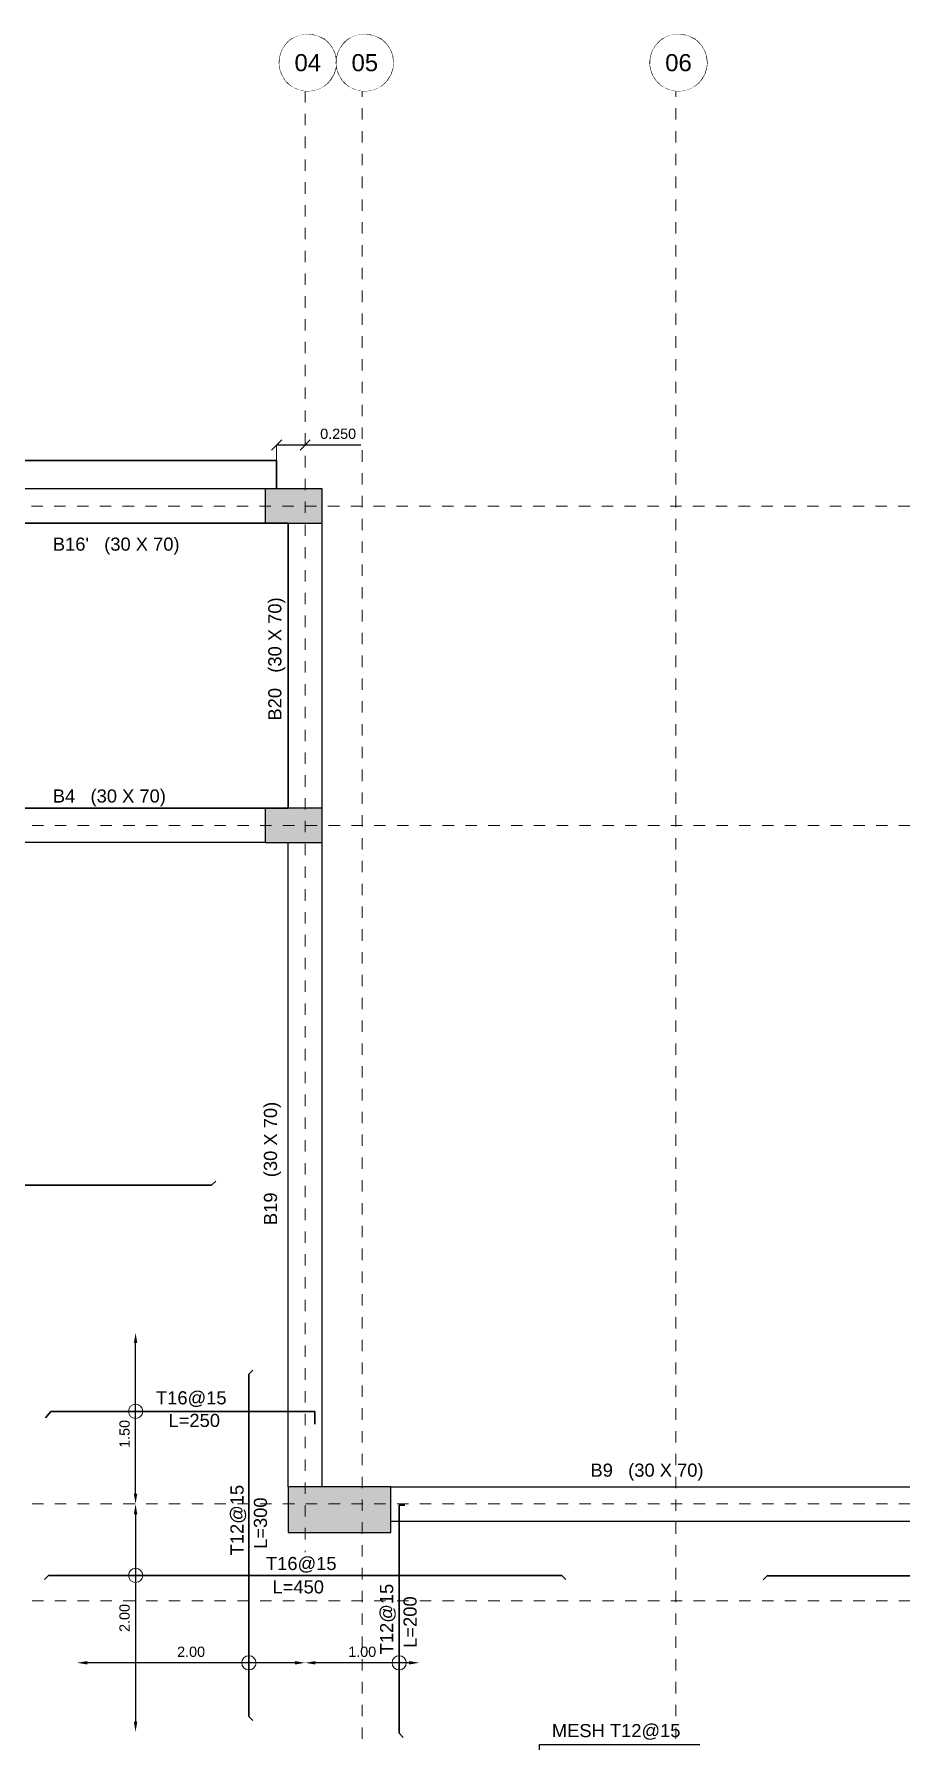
# Model space of a CAD drawing. Header units: inches. Extents: x -11.3 to 31.2, y -1.9 to 32.
# Drawn here: x 8.62 to 16.22, y 17.02 to 31.99 of the extents above; entities that cross this region are included whole.
import ezdxf
from ezdxf import colors
from ezdxf.entities.mleader import LeaderData, LeaderLine
from ezdxf.enums import TextEntityAlignment as Align
from ezdxf.math import Vec2, Vec3

# ---------------------------------------------------------------- set-up
doc = ezdxf.new("R2010")
doc.units = ezdxf.units.IN
doc.header["$MEASUREMENT"] = 0
doc.set_wipeout_variables(frame=1)
doc.linetypes.add('AXES-ROOF$0$CENTER2', pattern=[1.125, 0.75, -0.125, 0.125, -0.125])
doc.linetypes.add('AXES-TYP$0$CENTER2', pattern=[1.125, 0.75, -0.125, 0.125, -0.125])
for name, color, linetype, lineweight in [('1ST FLOOR$0$S-ANNO-TEXT', 130, 'Continuous', 13), ('1ST FLOOR$0$S-BEAM-NAME', 2, 'Continuous', 30), ('1ST FLOOR$0$S-BEAM-NAME @ 50', 2, 'Continuous', 30), ('AXES-2ND&3RD$0$S-AXIS-CIRC', 22, 'Continuous', 13), ('AXES-ROOF$0$S-AXIS-PLAN', 20, 'AXES-ROOF$0$CENTER2', 18), ('AXES-TYP$0$S-AXIS-PLAN', 20, 'AXES-TYP$0$CENTER2', 18), ('COL - 1ST$0$S-CONC-PATH', 253, 'Continuous', 5)]:
    doc.layers.add(name, color=color, linetype=linetype, lineweight=lineweight)
for name, color, linetype in [('Beam30X70', 52, 'Continuous'), ('Columns', 4, 'Continuous'), ('Opening', 40, 'Continuous'), ('Slab160', 210, 'Continuous')]:
    doc.layers.add(name, color=color, linetype=linetype)
doc.styles.add('1ST FLOOR$0$DMA-T-S', font='sanss___.ttf', dxfattribs={"height": 0.0023})
doc.styles.add('1ST FLOOR$0$DMA-TXT-DIM', font='sanss___.ttf', dxfattribs={"height": 0.0018})
doc.styles.add('1ST FLOOR$0$Standard', font='arial.ttf')
doc.styles.add('AXES-2ND&3RD$0$DMA-T-S', font='sanss___.ttf', dxfattribs={"height": 0.0023})
doc.dimstyles.new('1ST FLOOR$0$DMA-DIM', dxfattribs={"dimtxt": 0.0018, "dimasz": 0.0018, "dimexe": 0, "dimexo": 0, "dimgap": 0.001, "dimtad": 1, "dimdec": 3, "dimlfac": -1, "dimrnd": 0.001, "dimzin": 1, "dimdsep": 46, "dimtxsty": '1ST FLOOR$0$DMA-TXT-DIM', "dimblk": '1ST FLOOR$0$_Oblique', "dimcen": 0.003, "dimclrd": 256, "dimclre": 256, "dimclrt": 2, "dimadec": 3, "dimazin": 0, "dimtfac": 1, "dimtdec": 3, "dimtofl": 0, "dimtmove": 0, "dimatfit": 3, "dimfxl": 0.05, "dimtolj": 1, "dimtzin": 0, "dimlwe": -1, "dimarcsym": 0})

# ---------------------------------------------------------------- blocks, each defined once
blk = doc.blocks.new('*D182')
at = {"layer": '1ST FLOOR$0$S-ANNO-TEXT', "lineweight": -2, "transparency": 16777216}
blk.add_line((9.513, 19.01), (9.513, 17.19), dxfattribs=at)
at = {"layer": '1ST FLOOR$0$S-ANNO-TEXT', "transparency": 16777216}
for points in [[(9.498, 19.01), (9.528, 19.01), (9.513, 19.1)], [(9.498, 17.19), (9.528, 17.19), (9.513, 17.1)]]:
    blk.add_solid(points, dxfattribs=at)
at = {"layer": 'Defpoints', "color": 0, "transparency": 16777216}
for p in [(9.513, 19.1), (9.513, 17.1), (9.513, 17.1)]:
    blk.add_point(p, dxfattribs=at)
at = {"layer": '1ST FLOOR$0$S-ANNO-TEXT', "transparency": 16777216, "insert": (9.417, 18.1), "char_height": 0.09, "attachment_point": 5, "rotation": 90, "style": '1ST FLOOR$0$DMA-TXT-DIM'}
blk.add_mtext('\\A1;2.00', dxfattribs=at)
blk = doc.blocks.new('*D183')
at = {"layer": '1ST FLOOR$0$S-ANNO-TEXT', "lineweight": -2, "transparency": 16777216}
blk.add_line((9.513, 19.19), (9.513, 20.51), dxfattribs=at)
at = {"layer": '1ST FLOOR$0$S-ANNO-TEXT', "transparency": 16777216}
for points in [[(9.498, 20.51), (9.528, 20.51), (9.513, 20.6)], [(9.498, 19.19), (9.528, 19.19), (9.513, 19.1)]]:
    blk.add_solid(points, dxfattribs=at)
at = {"layer": 'Defpoints', "color": 0, "transparency": 16777216}
for p in [(9.513, 20.6), (9.513, 20.6), (9.513, 19.1)]:
    blk.add_point(p, dxfattribs=at)
at = {"layer": '1ST FLOOR$0$S-ANNO-TEXT', "transparency": 16777216, "insert": (9.417, 19.714), "char_height": 0.09, "attachment_point": 5, "rotation": 90, "style": '1ST FLOOR$0$DMA-TXT-DIM'}
blk.add_mtext('\\A1;1.50', dxfattribs=at)
blk = doc.blocks.new('*D186')
at = {"layer": '1ST FLOOR$0$S-ANNO-TEXT', "lineweight": -2, "transparency": 16777216}
blk.add_line((10.91, 17.707), (9.09, 17.707), dxfattribs=at)
at = {"layer": '1ST FLOOR$0$S-ANNO-TEXT', "transparency": 16777216}
for points in [[(9.09, 17.722), (9.09, 17.692), (9, 17.707)], [(10.91, 17.722), (10.91, 17.692), (11, 17.707)]]:
    blk.add_solid(points, dxfattribs=at)
at = {"layer": 'Defpoints', "color": 0, "transparency": 16777216}
for p in [(9, 17.707), (9, 17.707), (11, 17.707)]:
    blk.add_point(p, dxfattribs=at)
at = {"layer": '1ST FLOOR$0$S-ANNO-TEXT', "transparency": 16777216, "insert": (10, 17.803), "char_height": 0.09, "attachment_point": 5, "style": '1ST FLOOR$0$DMA-TXT-DIM'}
blk.add_mtext('\\A1;2.00', dxfattribs=at)
blk = doc.blocks.new('*D188')
at = {"layer": '1ST FLOOR$0$S-ANNO-TEXT', "lineweight": -2, "transparency": 16777216}
blk.add_line((11.91, 17.707), (11.09, 17.707), dxfattribs=at)
at = {"layer": '1ST FLOOR$0$S-ANNO-TEXT', "transparency": 16777216}
for points in [[(11.09, 17.722), (11.09, 17.692), (11, 17.707)], [(11.91, 17.722), (11.91, 17.692), (12, 17.707)]]:
    blk.add_solid(points, dxfattribs=at)
at = {"layer": 'Defpoints', "color": 0, "transparency": 16777216}
for p in [(11, 17.707), (11, 17.707), (12, 17.707)]:
    blk.add_point(p, dxfattribs=at)
at = {"layer": '1ST FLOOR$0$S-ANNO-TEXT', "transparency": 16777216, "insert": (11.5, 17.803), "char_height": 0.09, "attachment_point": 5, "style": '1ST FLOOR$0$DMA-TXT-DIM'}
blk.add_mtext('\\A1;1.00', dxfattribs=at)
blk = doc.blocks.new('1ST FLOOR$0$_Oblique')
at = {"color": 0, "linetype": 'ByBlock', "lineweight": -2}
blk.add_line((0.5, 0.5), (-0.5, -0.5), dxfattribs=at)
blk = doc.blocks.new('*D117')
at = {"layer": '1ST FLOOR$0$S-ANNO-TEXT', "transparency": 16777216}
blk.add_line((10.75, 28.25), (10.75, 28.386), dxfattribs=at)
at = {"layer": '1ST FLOOR$0$S-ANNO-TEXT', "lineweight": -2, "transparency": 16777216}
for p, q in [((10.75, 28.386), (11, 28.386)), ((11, 28.386), (11.488, 28.386))]:
    blk.add_line(p, q, dxfattribs=at)
at = {"layer": 'Defpoints', "color": 0, "transparency": 16777216}
for p in [(11, 28.386), (11, 28.386), (10.75, 28.25)]:
    blk.add_point(p, dxfattribs=at)
at = {"layer": '1ST FLOOR$0$S-ANNO-TEXT', "lineweight": -2, "transparency": 16777216, "xscale": 0.09, "yscale": 0.09, "zscale": 0.09, "rotation": 180}
blk.add_blockref('1ST FLOOR$0$_Oblique', (10.75, 28.386), dxfattribs=at)
at = {"layer": '1ST FLOOR$0$S-ANNO-TEXT', "lineweight": -2, "transparency": 16777216, "xscale": 0.09, "yscale": 0.09, "zscale": 0.09}
blk.add_blockref('1ST FLOOR$0$_Oblique', (11, 28.386), dxfattribs=at)
at = {"layer": '1ST FLOOR$0$S-ANNO-TEXT', "transparency": 16777216, "insert": (11.289, 28.483), "char_height": 0.09, "attachment_point": 5, "style": '1ST FLOOR$0$DMA-TXT-DIM'}
blk.add_mtext('\\A1;0.250', dxfattribs=at)
blk = doc.blocks.new('AXES-2ND&3RD$0$GI')
at = {"layer": 'AXES-2ND&3RD$0$S-AXIS-CIRC'}
blk.add_circle((0, 0), 0.005, dxfattribs=at)
at = {"style": 'AXES-2ND&3RD$0$DMA-T-S'}
blk.add_attdef('GRID_INDICATOR', text='', height=0.003, dxfattribs=at).set_placement((0, 0), align=Align.MIDDLE)
blk.add_wipeout([(0, 0.005), (0.0017, 0.0047), (0.00306, 0.00395), (0.00388, 0.00315), (0.00443, 0.00232), (0.00481, 0.00137), (0.005, 0), (0.00493, -0.00086), (0.00455, -0.00207), (0.00368, -0.00338), (0.00281, -0.00414), (0.00209, -0.00454), (0.00139, -0.0048), (0.00044, -0.00498), (-0.00046, -0.00498), (-0.00143, -0.00479), (-0.00255, -0.0043), (-0.00307, -0.00394), (-0.00383, -0.00322), (-0.0044, -0.00237), (-0.00482, -0.00132), (-0.00498, -0.00047), (-0.00493, 0.00082), (-0.00466, 0.0018), (-0.00433, 0.0025), (-0.00388, 0.00315), (-0.00314, 0.00389), (-0.00238, 0.0044), (-0.00159, 0.00474), (-0.00097, 0.0049)]).dxf.layer = 'AXES-2ND&3RD$0$S-AXIS-CIRC'
for tag, p in [('LINE_1', (0, 0.0015)), ('LINE_2', (0, -0.00216))]:
    blk.add_attdef(tag, text='', height=0.003, dxfattribs=at).set_placement(p, align=Align.MIDDLE)

msp = doc.modelspace()

# ---------------------------------------------------------------- hatches: boundary and pattern name
at = {"layer": 'COL - 1ST$0$S-CONC-PATH'}
for points in [[(11.15, 27.7), (11.15, 28), (10.65, 28), (10.65, 27.7)], [(10.65, 25.2), (10.65, 24.9), (11.15, 24.9), (11.15, 25.2)], [(11.75, 18.85), (11.75, 19.25), (10.85, 19.25), (10.85, 18.85)]]:
    msp.add_hatch(color=256, dxfattribs=at).paths.add_polyline_path(points)

# ---------------------------------------------------------------- linework, layer by layer
at = {"layer": '1ST FLOOR$0$S-ANNO-TEXT'}
for centre in [(9.5131, 19.9117), (9.5131, 18.4733), (10.5066, 17.7066), (11.8242, 17.7066)]:
    msp.add_circle(centre, 0.0625, dxfattribs=at)
at = {"layer": '1ST FLOOR$0$S-BEAM-NAME'}
msp.add_lwpolyline([(2.75, 28), (2.75, 28.25), (10.75, 28.25), (10.75, 28)], dxfattribs=at)
at = {"layer": '1ST FLOOR$0$S-BEAM-NAME', "linetype": 'Continuous'}
msp.add_lwpolyline([(10.2154, 21.9305), (10.1801, 21.8951), (3.1801, 21.8951), (3.1447, 21.9305)], dxfattribs=at)
at = {"layer": '1ST FLOOR$0$S-BEAM-NAME', "ltscale": 0.01}
for points in [[(10.542, 20.2726), (10.5066, 20.2372), (10.5066, 17.2372), (10.542, 17.2019)], [(11.0843, 19.8002), (11.0843, 19.9117), (8.7708, 19.9117), (8.7229, 19.854)], [(11.8745, 19.0884), (11.8242, 19.0884), (11.8242, 17.0884), (11.8595, 17.053)], [(13.2854, 18.438), (13.25, 18.4733), (8.75, 18.4733), (8.7146, 18.438)], [(19.5854, 18.4339), (19.55, 18.4693), (15.05, 18.4693), (15.0146, 18.4339)]]:
    msp.add_lwpolyline(points, dxfattribs=at)
at = {"layer": 'AXES-ROOF$0$S-AXIS-PLAN', "ltscale": 0.01}
for p, q in [((11, 31.4892), (11, 18.6776)), ((11.5, -1.3613), (11.5, 31.4892)), ((14.25, -1.3613), (14.25, 31.4892)), ((-2.1947, 25.05), (30.7233, 25.05)), ((-2.1947, 19.1), (30.7233, 19.1)), ((-2.1947, 18.25), (30.7233, 18.25))]:
    msp.add_line(p, q, dxfattribs=at)
at = {"layer": 'AXES-TYP$0$S-AXIS-PLAN', "ltscale": 0.01}
msp.add_line((-2.2001, 27.85), (30.7233, 27.85), dxfattribs=at)
at = {"layer": 'Beam30X70', "linetype": 'Continuous'}
for p, q in [((10.65, 28), (8, 28)), ((10.65, 27.7), (8, 27.7)), ((10.85, 25.2), (10.85, 27.7)), ((11.15, 25.2), (11.15, 27.7)), ((10.65, 25.2), (8.1001, 25.2)), ((10.65, 24.9), (8.1001, 24.9)), ((10.85, 19.25), (10.85, 24.9)), ((11.15, 19.25), (11.15, 24.9)), ((11.75, 19.25), (16.55, 19.25)), ((11.75, 18.95), (16.55, 18.95))]:
    msp.add_line(p, q, dxfattribs=at)
at = {"layer": 'Columns'}
for points in [[(11.15, 27.7), (11.15, 28), (10.65, 28), (10.65, 27.7)], [(10.65, 25.2), (10.65, 24.9), (11.15, 24.9), (11.15, 25.2)], [(11.75, 18.85), (11.75, 19.25), (10.85, 19.25), (10.85, 18.85)]]:
    msp.add_lwpolyline(points, close=True, dxfattribs=at)
at = {"layer": 'Opening'}
msp.add_lwpolyline([(2.65, 25.2), (10.85, 25.2), (10.85, 27.7), (2.65, 27.7)], close=True, dxfattribs=at)
at = {"layer": 'Slab160', "linetype": 'Continuous'}
msp.add_lwpolyline([(2.65, 25.2), (10.85, 25.2), (10.85, 27.7), (2.65, 27.7)], close=True, dxfattribs=at)
at = {"layer": 'Slab160'}
msp.add_lwpolyline([(2.65, 25.2), (2.65, 27.7), (10.85, 27.7), (10.85, 25.2)], close=True, dxfattribs=at)

# ---------------------------------------------------------------- texts
at = {"layer": '1ST FLOOR$0$S-ANNO-TEXT', "style": '1ST FLOOR$0$DMA-T-S'}
for s, p in [('T16@15', (9.6922, 19.973)), ('L=250', (9.8021, 19.7747)), ('T16@15', (10.6565, 18.5202)), ('L=450', (10.7134, 18.3148)), ('MESH T12@15', (13.1627, 17.0548))]:
    msp.add_text(s, height=0.115, dxfattribs=at).set_placement(p)
for s, p in [('T12@15', (10.4597, 18.6485)), ('L=300', (10.6652, 18.7055)), ('T12@15', (11.7715, 17.7813)), ('L=200', (11.977, 17.8382))]:
    msp.add_text(s, height=0.115, rotation=90, dxfattribs=at).set_placement(p)
at = {"layer": '1ST FLOOR$0$S-BEAM-NAME', "style": '1ST FLOOR$0$DMA-T-S'}
for s, rotation, p in [("B16'   (30 X 70)", 0, (8.7878, 27.4587)), ('B20   (30 X 70)', 90, (10.7914, 25.969)), ('B4   (30 X 70)', 0, (8.7878, 25.2502)), ('B19   (30 X 70)', 90, (10.7531, 21.5453)), ('B9   (30 X 70)', 0, (13.5013, 19.3386))]:
    msp.add_text(s, height=0.115, rotation=rotation, dxfattribs=at).set_placement(p)

# ---------------------------------------------------------------- dimensions: what is measured, and where the dimension line sits
at = {"layer": '1ST FLOOR$0$S-ANNO-TEXT'}
dim = msp.add_linear_dim(base=(11, 28.3863), p1=(10.75, 28.25), p2=(11, 28.3863), dimstyle='1ST FLOOR$0$DMA-DIM', override={"dimscale": 0, "dimclrt": 256, "dimtix": 0, "dimtofl": 1, "dimtmove": 0, "dimatfit": 3}, dxfattribs=at)
dim.commit()
dim.dimension.update_dxf_attribs({"geometry": '*D117', "text_midpoint": (11.2888, 28.4827)})
for base, p2, picture, middle in [((9.5131, 20.6), (9.5131, 20.6), '*D183', (9.5131, 19.7142)), ((9.5131, 17.1), (9.5131, 17.1), '*D182', (9.5131, 18.1))]:
    dim = msp.add_linear_dim(base=base, p1=(9.5131, 19.1), p2=p2, angle=90, dimstyle='1ST FLOOR$0$DMA-DIM', override={"dimscale": 0, "dimdec": 2, "dimsah": 1, "dimclrt": 256, "dimtix": 0, "dimtofl": 0, "dimtmove": 0, "dimatfit": 3}, dxfattribs=at)
    dim.commit()
    dim.dimension.update_dxf_attribs({"geometry": picture, "text_midpoint": middle, "dimtype": 128})
for base, p1, p2, picture, middle in [((9, 17.7066), (11, 17.7066), (9, 17.7066), '*D186', (10, 17.7066)), ((11, 17.7066), (12, 17.7066), (11, 17.7066), '*D188', (11.5, 17.7066))]:
    dim = msp.add_linear_dim(base=base, p1=p1, p2=p2, dimstyle='1ST FLOOR$0$DMA-DIM', override={"dimscale": 0, "dimdec": 2, "dimsah": 1, "dimclrt": 256, "dimtix": 0, "dimtofl": 0, "dimtmove": 0, "dimatfit": 3}, dxfattribs=at)
    dim.commit()
    dim.dimension.update_dxf_attribs({"geometry": picture, "text_midpoint": middle, "dimtype": 128})

# ---------------------------------------------------------------- leaders
ml = msp.add_multileader_mtext('Standard', dxfattribs=at)
ml.set_content('', color=256, style='1ST FLOOR$0$Standard')
ml.set_leader_properties(color=256)
ml.build(insert=Vec2(0, 0))
ml.multileader.update_dxf_attribs({"dogleg_length": 0.36, "arrow_head_size": 0.09, "scale": 50})
ctx = ml.context
ctx.base_point, ctx.scale, ctx.char_height, ctx.arrow_head_size, ctx.landing_gap_size, ctx.plane_origin = Vec3(14.4611, 16.9913), 50, 0.09, 0.09, 0.045, Vec3(13.0547, 16.447)
notes = []
notes.append((ctx, [(1, (1, 1, 0), (13.0547, 16.9913), (1, 0), 1.4064, [(0, [(13.0547, 16.447)], 0, [])])]))
ctx.mtext.insert, ctx.mtext.flow_direction = Vec3(14.5061, 17.0363), 5
for ctx, leaders in notes:
    for number, flags, end, landing, length, lines in leaders:
        leader = LeaderData()
        leader.index, (leader.has_last_leader_line, leader.has_dogleg_vector, leader.attachment_direction) = number, flags
        leader.last_leader_point, leader.dogleg_vector, leader.dogleg_length = Vec3(end), Vec3(landing), length
        for number, points, colour, breaks in lines:
            line = LeaderLine()
            line.index, line.vertices, line.color, line.breaks = number, Vec3.list(points), colors.encode_raw_color(colour), breaks
            leader.lines.append(line)
        ctx.leaders.append(leader)

# ---------------------------------------------------------------- next in the draw order: block references
at = {"layer": '1ST FLOOR$0$S-BEAM-NAME @ 50'}
ref = msp.add_blockref('AXES-2ND&3RD$0$GI', (11.0228, 31.7382), dxfattribs=dict(at, xscale=50, yscale=50, zscale=50))
ref.add_attrib('GRID_INDICATOR', 'L', dxfattribs={"layer": '0', "color": 2, "height": 0.15, "style": 'AXES-2ND&3RD$0$DMA-T-S'}).set_placement((11.0228, 31.7382), align=Align.MIDDLE)
ref = msp.add_blockref('AXES-2ND&3RD$0$GI', (14.2728, 31.7382), dxfattribs=dict(at, xscale=50, yscale=50, zscale=50))
ref.add_attrib('GRID_INDICATOR', 'L', dxfattribs={"layer": '0', "color": 2, "height": 0.15, "style": 'AXES-2ND&3RD$0$DMA-T-S'}).set_placement((14.2728, 31.7382), align=Align.MIDDLE)

# ---------------------------------------------------------------- next in the draw order: block references
ref = msp.add_blockref('AXES-2ND&3RD$0$GI', (11.0228, 31.7382), dxfattribs=dict(at, xscale=50, yscale=50, zscale=50))
ref.add_attrib('GRID_INDICATOR', '04', dxfattribs={"layer": '0', "color": 2, "height": 0.15, "style": 'AXES-2ND&3RD$0$DMA-T-S'}).set_placement((11.0228, 31.7382), align=Align.MIDDLE)
ref = msp.add_blockref('AXES-2ND&3RD$0$GI', (14.2728, 31.7382), dxfattribs=dict(at, xscale=50, yscale=50, zscale=50))
ref.add_attrib('GRID_INDICATOR', '06', dxfattribs={"layer": '0', "color": 2, "height": 0.15, "style": 'AXES-2ND&3RD$0$DMA-T-S'}).set_placement((14.2728, 31.7382), align=Align.MIDDLE)

# ---------------------------------------------------------------- next in the draw order: block references
ref = msp.add_blockref('AXES-2ND&3RD$0$GI', (11.5228, 31.7382), dxfattribs=dict(at, xscale=50, yscale=50, zscale=50))
ref.add_attrib('GRID_INDICATOR', 'L', dxfattribs={"layer": '0', "color": 2, "height": 0.15, "style": 'AXES-2ND&3RD$0$DMA-T-S'}).set_placement((11.5228, 31.7382), align=Align.MIDDLE)

# ---------------------------------------------------------------- next in the draw order: block references
ref = msp.add_blockref('AXES-2ND&3RD$0$GI', (11.5228, 31.7382), dxfattribs=dict(at, xscale=50, yscale=50, zscale=50))
ref.add_attrib('GRID_INDICATOR', '05', dxfattribs={"layer": '0', "color": 2, "height": 0.15, "style": 'AXES-2ND&3RD$0$DMA-T-S'}).set_placement((11.5228, 31.7382), align=Align.MIDDLE)

doc.saveas('drawing.dxf')
